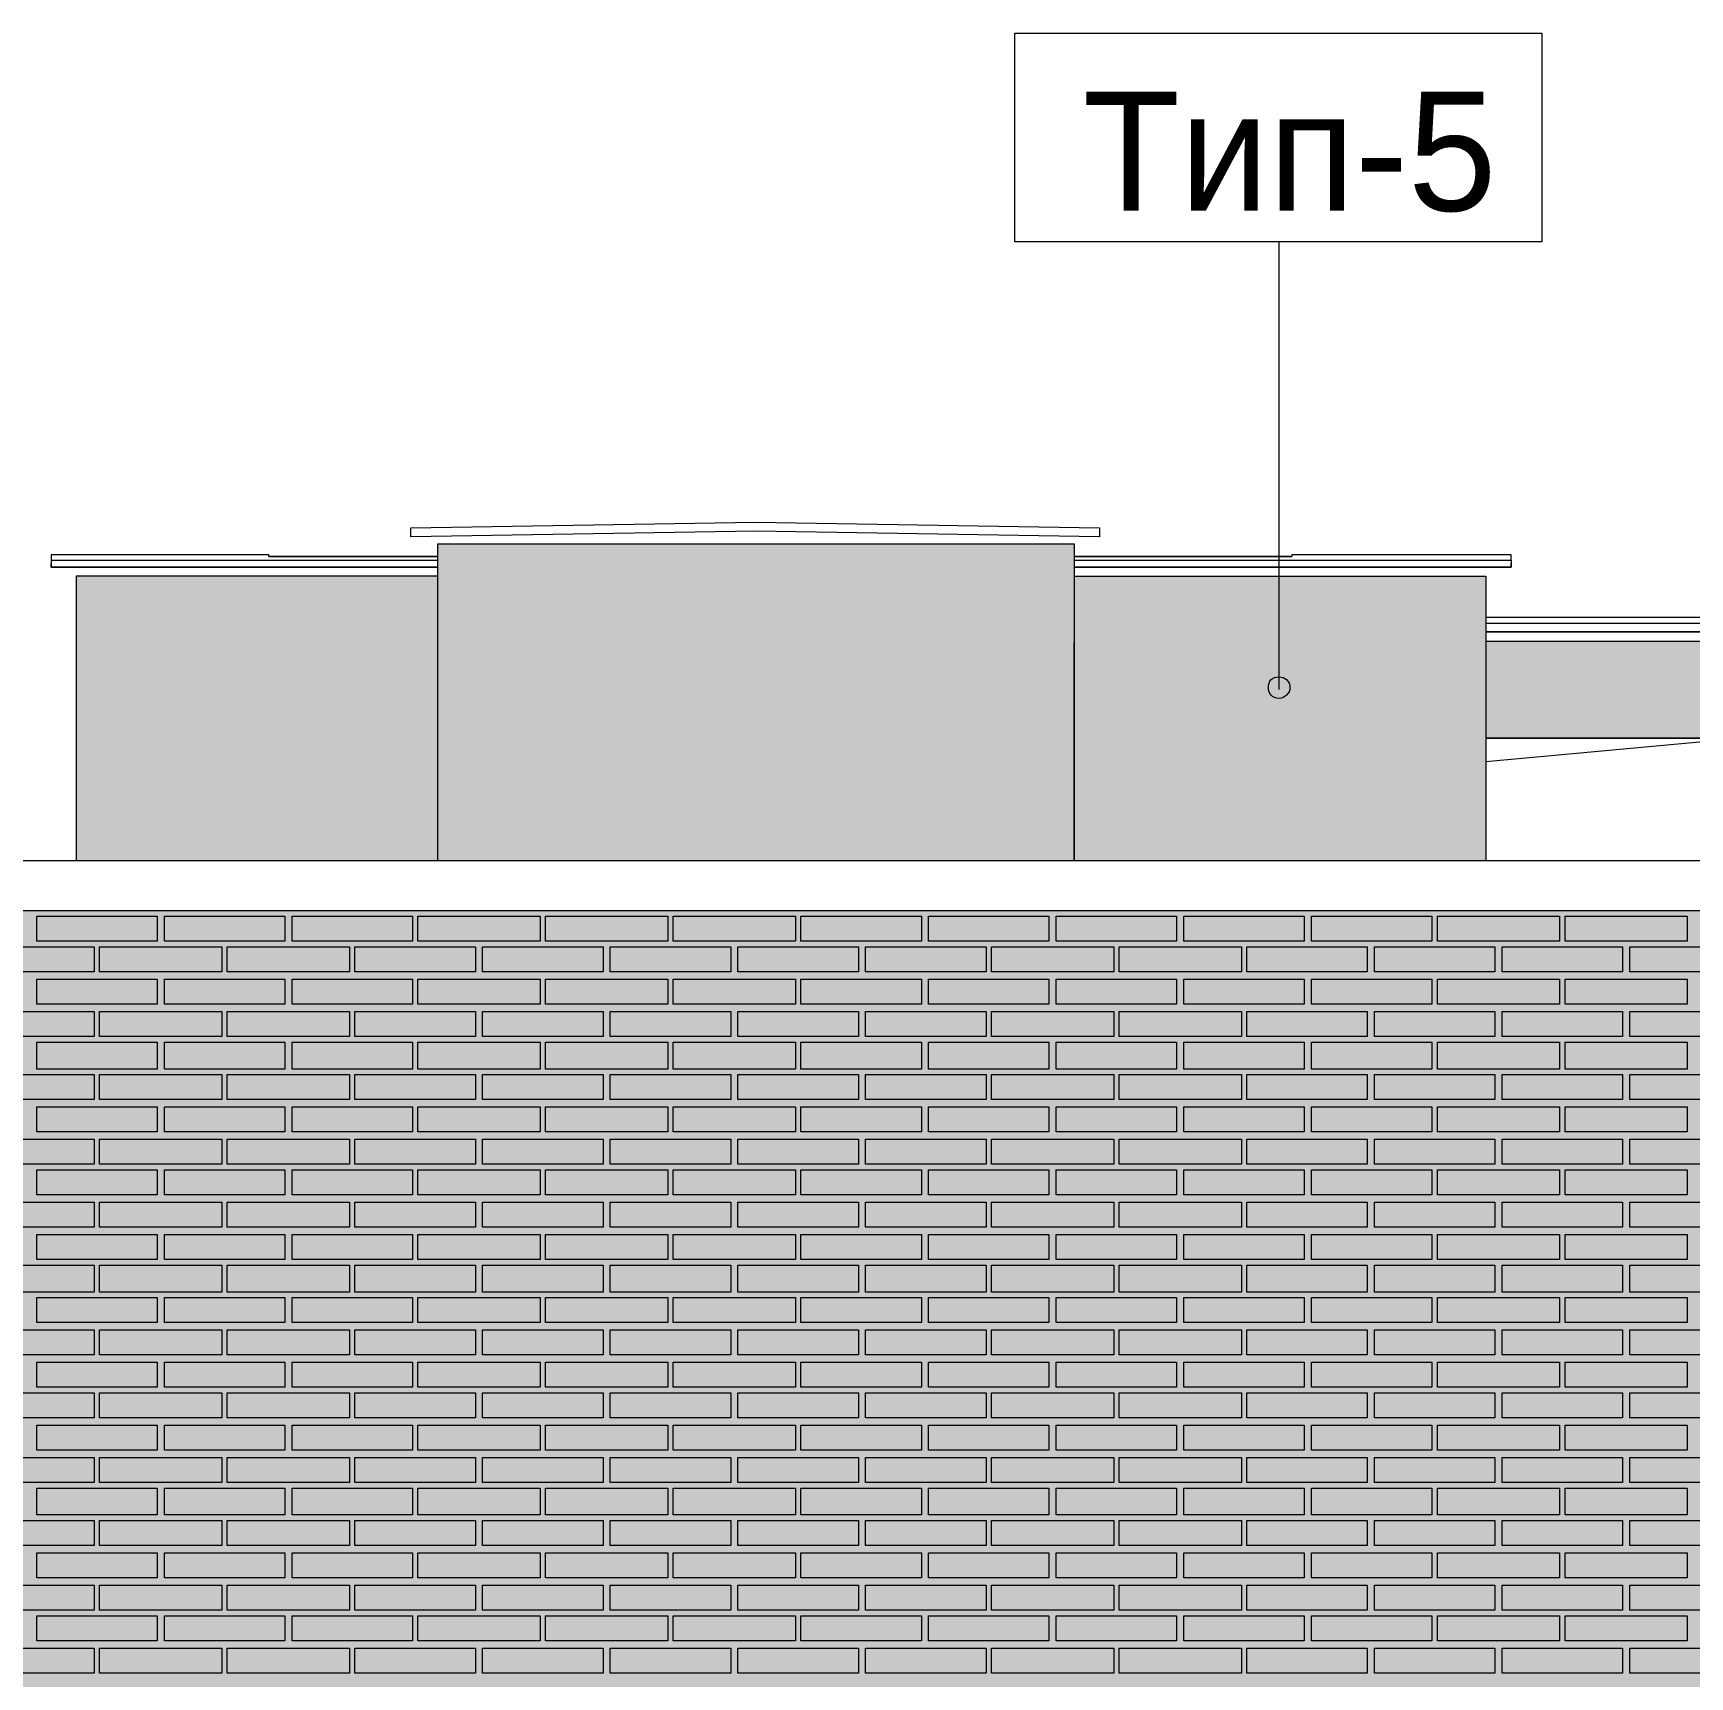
# Model space of a CAD drawing. Header units: millimetres. Extents: x -28928 to 100580, y -22867 to 36490.
# Drawn here: x 28128 to 32027, y 28287 to 32154 of the extents above; entities that cross this region are included whole.
import ezdxf

# ---------------------------------------------------------------- set-up
doc = ezdxf.new("R2010")
doc.units = ezdxf.units.MM
doc.layers.add('PDF _Геометрия', color=7, linetype='Continuous', true_color=0x8f8e8d)
doc.layers.add('PDF _Сплошная заливка', color=7, linetype='Continuous', true_color=0xffffff)
doc.layers.add('PDF _Текст', color=7, linetype='Continuous')

msp = doc.modelspace()

# ---------------------------------------------------------------- hatches: boundary and pattern name
at = {"layer": 'PDF _Сплошная заливка', "true_color": 0x383e42, "transparency": 33554559}
h = msp.add_hatch(color=250, dxfattribs=at)
h.paths.add_polyline_path([(29080.3, 30207.6), (29080.3, 30876), (28229.9, 30876), (28229.9, 30207.6)])
h.paths.add_polyline_path([(30578, 30876), (30578, 30207.6), (31441.1, 30207.6), (31441.1, 30876)])
msp.add_hatch(color=250, dxfattribs=at).paths.add_polyline_path([(33691.8, 30296.4), (32464.9, 30296.4), (32464.9, 30330.3), (33158.7, 30330.3), (33691.8, 30326), (33691.8, 30723.7), (31546.8, 30723.7), (31546.8, 30495.3), (32143.4, 30495.3), (32143.4, 30207.6), (32524.1, 30207.6), (32524.1, 30275.3), (33691.8, 30275.3)])
at = {"layer": 'PDF _Сплошная заливка', "true_color": 0xdcd6cf, "transparency": 33554559}
msp.add_hatch(color=254, dxfattribs=at).paths.add_polyline_path([(19133.7, 30089.1), (19133.7, 16343.4), (52641.4, 16343.4), (52641.4, 30089.1)])

# ---------------------------------------------------------------- linework, layer by layer
at = {"layer": 'PDF _Геометрия', "color": 7, "lineweight": 9}
for points in [[(30438.4, 32153.7), (31678, 32153.7), (31678, 31663), (30438.4, 31663)], [(30637.2, 30969.1), (29829.1, 30981.8), (29016.8, 30969.1), (29016.8, 30990.3), (29829.1, 31003), (30637.2, 30990.3)], [(32143.4, 30495.3), (31546.8, 30495.3), (32143.4, 30495.3), (32143.4, 30207.6)]]:
    msp.add_lwpolyline(points, close=True, dxfattribs=at)
for points in [[(31060.3, 30609.5), (31060.3, 31663)], [(28682.6, 30922.6), (29080.3, 30922.6), (28682.6, 30922.6), (28682.6, 30926.8), (28170.7, 30926.8), (28170.7, 30914.1), (29080.3, 30914.1)], [(28170.7, 30914.1), (28170.7, 30897.2), (29080.3, 30897.2), (28170.7, 30897.2), (28170.7, 30905.7)], [(29080.3, 30207.6), (29080.3, 30952.2), (30472.2, 30952.2), (30578, 30952.2), (30578, 30207.6), (30578, 30719.5)], [(30578, 30914.1), (31606.1, 30914.1), (31606.1, 30926.8), (31089.9, 30926.8), (31089.9, 30922.6), (30578, 30922.6), (31089.9, 30922.6)], [(31606.1, 30914.1), (31606.1, 30897.2), (30578, 30897.2), (31606.1, 30897.2), (31606.1, 30905.7)], [(29080.3, 30876), (28229.9, 30876), (28229.9, 30207.6)], [(30578, 30876), (31441.1, 30876), (31546.8, 30876), (31546.8, 30207.6)], [(31546.8, 30766), (33856.8, 30766), (33856.8, 30778.7), (33239.1, 30778.7), (33239.1, 30774.5), (32541.1, 30774.5), (32541.1, 30778.7), (31546.8, 30778.7)], [(33856.8, 30766), (33856.8, 30744.9), (31546.8, 30744.9), (33856.8, 30744.9), (33856.8, 30757.6)], [(31546.8, 30723.7), (33691.8, 30723.7), (33793.4, 30723.7), (33793.4, 30326)], [(31546.8, 30440.3), (32143.4, 30495.3)], [(82320.3, 30089.1), (82320.3, 30207.6), (82320.3, 30089.1), (-21934.3, 30089.1), (-21934.3, 30207.6), (82320.3, 30207.6)]]:
    msp.add_lwpolyline(points, dxfattribs=at)
at = {"layer": 'PDF _Геометрия', "lineweight": 9}
for points in [[(28420.3, 30076.4), (28420.3, 30017.2), (28136.8, 30017.2), (28136.8, 30076.4)], [(28720.7, 30076.4), (28720.7, 30017.2), (28437.2, 30017.2), (28437.2, 30076.4)], [(29021.1, 30076.4), (29021.1, 30017.2), (28737.6, 30017.2), (28737.6, 30076.4)], [(29321.4, 30076.4), (29321.4, 30017.2), (29033.7, 30017.2), (29033.7, 30076.4)], [(29621.8, 30076.4), (29621.8, 30017.2), (29334.1, 30017.2), (29334.1, 30076.4)], [(29922.2, 30076.4), (29922.2, 30017.2), (29634.5, 30017.2), (29634.5, 30076.4)], [(30218.4, 30076.4), (30218.4, 30017.2), (29934.9, 30017.2), (29934.9, 30076.4)], [(30518.7, 30076.4), (30518.7, 30017.2), (30235.3, 30017.2), (30235.3, 30076.4)], [(30819.1, 30076.4), (30819.1, 30017.2), (30535.7, 30017.2), (30535.7, 30076.4)], [(31119.5, 30076.4), (31119.5, 30017.2), (30836.1, 30017.2), (30836.1, 30076.4)], [(31419.9, 30076.4), (31419.9, 30017.2), (31136.4, 30017.2), (31136.4, 30076.4)], [(31720.3, 30076.4), (31720.3, 30017.2), (31432.6, 30017.2), (31432.6, 30076.4)], [(32020.7, 30076.4), (32020.7, 30017.2), (31733, 30017.2), (31733, 30076.4)], [(28272.2, 29945.3), (28128.4, 29945.3), (27984.5, 29945.3), (27984.5, 30004.5), (28128.4, 30004.5), (28272.2, 30004.5)], [(28572.6, 29945.3), (28428.7, 29945.3), (28284.9, 29945.3), (28284.9, 30004.5), (28428.7, 30004.5), (28572.6, 30004.5)], [(28873, 29945.3), (28729.1, 29945.3), (28585.3, 29945.3), (28585.3, 30004.5), (28729.1, 30004.5), (28873, 30004.5)], [(29169.1, 29945.3), (29029.5, 29945.3), (28885.7, 29945.3), (28885.7, 30004.5), (29029.5, 30004.5), (29169.1, 30004.5)], [(29469.5, 29945.3), (29329.9, 29945.3), (29186.1, 29945.3), (29186.1, 30004.5), (29329.9, 30004.5), (29469.5, 30004.5)], [(29769.9, 29945.3), (29626.1, 29945.3), (29486.4, 29945.3), (29486.4, 30004.5), (29626.1, 30004.5), (29769.9, 30004.5)], [(30070.3, 29945.3), (29926.4, 29945.3), (29786.8, 29945.3), (29786.8, 30004.5), (29926.4, 30004.5), (30070.3, 30004.5)], [(30370.7, 29945.3), (30226.8, 29945.3), (30087.2, 29945.3), (30087.2, 30004.5), (30226.8, 30004.5), (30370.7, 30004.5)], [(30671.1, 29945.3), (30527.2, 29945.3), (30383.4, 29945.3), (30383.4, 30004.5), (30527.2, 30004.5), (30671.1, 30004.5)], [(30971.4, 29945.3), (30827.6, 29945.3), (30683.7, 29945.3), (30683.7, 30004.5), (30827.6, 30004.5), (30971.4, 30004.5)], [(31267.6, 29945.3), (31128, 29945.3), (30984.1, 29945.3), (30984.1, 30004.5), (31128, 30004.5), (31267.6, 30004.5)], [(31568, 29945.3), (31428.4, 29945.3), (31284.5, 29945.3), (31284.5, 30004.5), (31428.4, 30004.5), (31568, 30004.5)], [(31868.4, 29945.3), (31724.5, 29945.3), (31584.9, 29945.3), (31584.9, 30004.5), (31724.5, 30004.5), (31868.4, 30004.5)], [(32168.7, 29945.3), (32024.9, 29945.3), (31885.3, 29945.3), (31885.3, 30004.5), (32024.9, 30004.5), (32168.7, 30004.5)], [(28420.3, 29928.4), (28420.3, 29869.1), (28136.8, 29869.1), (28136.8, 29928.4)], [(28720.7, 29928.4), (28720.7, 29869.1), (28437.2, 29869.1), (28437.2, 29928.4)], [(29021.1, 29928.4), (29021.1, 29869.1), (28737.6, 29869.1), (28737.6, 29928.4)], [(29321.4, 29928.4), (29321.4, 29869.1), (29033.7, 29869.1), (29033.7, 29928.4)], [(29621.8, 29928.4), (29621.8, 29869.1), (29334.1, 29869.1), (29334.1, 29928.4)], [(29922.2, 29928.4), (29922.2, 29869.1), (29634.5, 29869.1), (29634.5, 29928.4)], [(30218.4, 29928.4), (30218.4, 29869.1), (29934.9, 29869.1), (29934.9, 29928.4)], [(30518.7, 29928.4), (30518.7, 29869.1), (30235.3, 29869.1), (30235.3, 29928.4)], [(30819.1, 29928.4), (30819.1, 29869.1), (30535.7, 29869.1), (30535.7, 29928.4)], [(31119.5, 29928.4), (31119.5, 29869.1), (30836.1, 29869.1), (30836.1, 29928.4)], [(31419.9, 29928.4), (31419.9, 29869.1), (31136.4, 29869.1), (31136.4, 29928.4)], [(31720.3, 29928.4), (31720.3, 29869.1), (31432.6, 29869.1), (31432.6, 29928.4)], [(32020.7, 29928.4), (32020.7, 29869.1), (31733, 29869.1), (31733, 29928.4)], [(28272.2, 29793), (28128.4, 29793), (27984.5, 29793), (27984.5, 29852.2), (28128.4, 29852.2), (28272.2, 29852.2)], [(28572.6, 29793), (28428.7, 29793), (28284.9, 29793), (28284.9, 29852.2), (28428.7, 29852.2), (28572.6, 29852.2)], [(28873, 29793), (28729.1, 29793), (28585.3, 29793), (28585.3, 29852.2), (28729.1, 29852.2), (28873, 29852.2)], [(29169.1, 29793), (29029.5, 29793), (28885.7, 29793), (28885.7, 29852.2), (29029.5, 29852.2), (29169.1, 29852.2)], [(29469.5, 29793), (29329.9, 29793), (29186.1, 29793), (29186.1, 29852.2), (29329.9, 29852.2), (29469.5, 29852.2)], [(29769.9, 29793), (29626.1, 29793), (29486.4, 29793), (29486.4, 29852.2), (29626.1, 29852.2), (29769.9, 29852.2)], [(30070.3, 29793), (29926.4, 29793), (29786.8, 29793), (29786.8, 29852.2), (29926.4, 29852.2), (30070.3, 29852.2)], [(30370.7, 29793), (30226.8, 29793), (30087.2, 29793), (30087.2, 29852.2), (30226.8, 29852.2), (30370.7, 29852.2)], [(30671.1, 29793), (30527.2, 29793), (30383.4, 29793), (30383.4, 29852.2), (30527.2, 29852.2), (30671.1, 29852.2)], [(30971.4, 29793), (30827.6, 29793), (30683.7, 29793), (30683.7, 29852.2), (30827.6, 29852.2), (30971.4, 29852.2)], [(31267.6, 29793), (31128, 29793), (30984.1, 29793), (30984.1, 29852.2), (31128, 29852.2), (31267.6, 29852.2)], [(31568, 29793), (31428.4, 29793), (31284.5, 29793), (31284.5, 29852.2), (31428.4, 29852.2), (31568, 29852.2)], [(31868.4, 29793), (31724.5, 29793), (31584.9, 29793), (31584.9, 29852.2), (31724.5, 29852.2), (31868.4, 29852.2)], [(32168.7, 29793), (32024.9, 29793), (31885.3, 29793), (31885.3, 29852.2), (32024.9, 29852.2), (32168.7, 29852.2)], [(28420.3, 29780.3), (28420.3, 29716.8), (28136.8, 29716.8), (28136.8, 29780.3)], [(28720.7, 29780.3), (28720.7, 29716.8), (28437.2, 29716.8), (28437.2, 29780.3)], [(29021.1, 29780.3), (29021.1, 29716.8), (28737.6, 29716.8), (28737.6, 29780.3)], [(29321.4, 29780.3), (29321.4, 29716.8), (29033.7, 29716.8), (29033.7, 29780.3)], [(29621.8, 29780.3), (29621.8, 29716.8), (29334.1, 29716.8), (29334.1, 29780.3)], [(29922.2, 29780.3), (29922.2, 29716.8), (29634.5, 29716.8), (29634.5, 29780.3)], [(30218.4, 29780.3), (30218.4, 29716.8), (29934.9, 29716.8), (29934.9, 29780.3)], [(30518.7, 29780.3), (30518.7, 29716.8), (30235.3, 29716.8), (30235.3, 29780.3)], [(30819.1, 29780.3), (30819.1, 29716.8), (30535.7, 29716.8), (30535.7, 29780.3)], [(31119.5, 29780.3), (31119.5, 29716.8), (30836.1, 29716.8), (30836.1, 29780.3)], [(31419.9, 29780.3), (31419.9, 29716.8), (31136.4, 29716.8), (31136.4, 29780.3)], [(31720.3, 29780.3), (31720.3, 29716.8), (31432.6, 29716.8), (31432.6, 29780.3)], [(32020.7, 29780.3), (32020.7, 29716.8), (31733, 29716.8), (31733, 29780.3)], [(28272.2, 29644.9), (28128.4, 29644.9), (27984.5, 29644.9), (27984.5, 29704.1), (28128.4, 29704.1), (28272.2, 29704.1)], [(28572.6, 29644.9), (28428.7, 29644.9), (28284.9, 29644.9), (28284.9, 29704.1), (28428.7, 29704.1), (28572.6, 29704.1)], [(28873, 29644.9), (28729.1, 29644.9), (28585.3, 29644.9), (28585.3, 29704.1), (28729.1, 29704.1), (28873, 29704.1)], [(29169.1, 29644.9), (29029.5, 29644.9), (28885.7, 29644.9), (28885.7, 29704.1), (29029.5, 29704.1), (29169.1, 29704.1)], [(29469.5, 29644.9), (29329.9, 29644.9), (29186.1, 29644.9), (29186.1, 29704.1), (29329.9, 29704.1), (29469.5, 29704.1)], [(29769.9, 29644.9), (29626.1, 29644.9), (29486.4, 29644.9), (29486.4, 29704.1), (29626.1, 29704.1), (29769.9, 29704.1)], [(30070.3, 29644.9), (29926.4, 29644.9), (29786.8, 29644.9), (29786.8, 29704.1), (29926.4, 29704.1), (30070.3, 29704.1)], [(30370.7, 29644.9), (30226.8, 29644.9), (30087.2, 29644.9), (30087.2, 29704.1), (30226.8, 29704.1), (30370.7, 29704.1)], [(30671.1, 29644.9), (30527.2, 29644.9), (30383.4, 29644.9), (30383.4, 29704.1), (30527.2, 29704.1), (30671.1, 29704.1)], [(30971.4, 29644.9), (30827.6, 29644.9), (30683.7, 29644.9), (30683.7, 29704.1), (30827.6, 29704.1), (30971.4, 29704.1)], [(31267.6, 29644.9), (31128, 29644.9), (30984.1, 29644.9), (30984.1, 29704.1), (31128, 29704.1), (31267.6, 29704.1)], [(31568, 29644.9), (31428.4, 29644.9), (31284.5, 29644.9), (31284.5, 29704.1), (31428.4, 29704.1), (31568, 29704.1)], [(31868.4, 29644.9), (31724.5, 29644.9), (31584.9, 29644.9), (31584.9, 29704.1), (31724.5, 29704.1), (31868.4, 29704.1)], [(32168.7, 29644.9), (32024.9, 29644.9), (31885.3, 29644.9), (31885.3, 29704.1), (32024.9, 29704.1), (32168.7, 29704.1)], [(28420.3, 29628), (28420.3, 29568.7), (28136.8, 29568.7), (28136.8, 29628)], [(28720.7, 29628), (28720.7, 29568.7), (28437.2, 29568.7), (28437.2, 29628)], [(29021.1, 29628), (29021.1, 29568.7), (28737.6, 29568.7), (28737.6, 29628)], [(29321.4, 29628), (29321.4, 29568.7), (29033.7, 29568.7), (29033.7, 29628)], [(29621.8, 29628), (29621.8, 29568.7), (29334.1, 29568.7), (29334.1, 29628)], [(29922.2, 29628), (29922.2, 29568.7), (29634.5, 29568.7), (29634.5, 29628)], [(30218.4, 29628), (30218.4, 29568.7), (29934.9, 29568.7), (29934.9, 29628)], [(30518.7, 29628), (30518.7, 29568.7), (30235.3, 29568.7), (30235.3, 29628)], [(30819.1, 29628), (30819.1, 29568.7), (30535.7, 29568.7), (30535.7, 29628)], [(31119.5, 29628), (31119.5, 29568.7), (30836.1, 29568.7), (30836.1, 29628)], [(31419.9, 29628), (31419.9, 29568.7), (31136.4, 29568.7), (31136.4, 29628)], [(31720.3, 29628), (31720.3, 29568.7), (31432.6, 29568.7), (31432.6, 29628)], [(32020.7, 29628), (32020.7, 29568.7), (31733, 29568.7), (31733, 29628)], [(28272.2, 29492.6), (28128.4, 29492.6), (27984.5, 29492.6), (27984.5, 29551.8), (28128.4, 29551.8), (28272.2, 29551.8)], [(28572.6, 29492.6), (28428.7, 29492.6), (28284.9, 29492.6), (28284.9, 29551.8), (28428.7, 29551.8), (28572.6, 29551.8)], [(28873, 29492.6), (28729.1, 29492.6), (28585.3, 29492.6), (28585.3, 29551.8), (28729.1, 29551.8), (28873, 29551.8)], [(29169.1, 29492.6), (29029.5, 29492.6), (28885.7, 29492.6), (28885.7, 29551.8), (29029.5, 29551.8), (29169.1, 29551.8)], [(29469.5, 29492.6), (29329.9, 29492.6), (29186.1, 29492.6), (29186.1, 29551.8), (29329.9, 29551.8), (29469.5, 29551.8)], [(29769.9, 29492.6), (29626.1, 29492.6), (29486.4, 29492.6), (29486.4, 29551.8), (29626.1, 29551.8), (29769.9, 29551.8)], [(30070.3, 29492.6), (29926.4, 29492.6), (29786.8, 29492.6), (29786.8, 29551.8), (29926.4, 29551.8), (30070.3, 29551.8)], [(30370.7, 29492.6), (30226.8, 29492.6), (30087.2, 29492.6), (30087.2, 29551.8), (30226.8, 29551.8), (30370.7, 29551.8)], [(30671.1, 29492.6), (30527.2, 29492.6), (30383.4, 29492.6), (30383.4, 29551.8), (30527.2, 29551.8), (30671.1, 29551.8)], [(30971.4, 29492.6), (30827.6, 29492.6), (30683.7, 29492.6), (30683.7, 29551.8), (30827.6, 29551.8), (30971.4, 29551.8)], [(31267.6, 29492.6), (31128, 29492.6), (30984.1, 29492.6), (30984.1, 29551.8), (31128, 29551.8), (31267.6, 29551.8)], [(31568, 29492.6), (31428.4, 29492.6), (31284.5, 29492.6), (31284.5, 29551.8), (31428.4, 29551.8), (31568, 29551.8)], [(31868.4, 29492.6), (31724.5, 29492.6), (31584.9, 29492.6), (31584.9, 29551.8), (31724.5, 29551.8), (31868.4, 29551.8)], [(32168.7, 29492.6), (32024.9, 29492.6), (31885.3, 29492.6), (31885.3, 29551.8), (32024.9, 29551.8), (32168.7, 29551.8)], [(28420.3, 29479.9), (28420.3, 29420.7), (28136.8, 29420.7), (28136.8, 29479.9)], [(28720.7, 29479.9), (28720.7, 29420.7), (28437.2, 29420.7), (28437.2, 29479.9)], [(29021.1, 29479.9), (29021.1, 29420.7), (28737.6, 29420.7), (28737.6, 29479.9)], [(29321.4, 29479.9), (29321.4, 29420.7), (29033.7, 29420.7), (29033.7, 29479.9)], [(29621.8, 29479.9), (29621.8, 29420.7), (29334.1, 29420.7), (29334.1, 29479.9)], [(29922.2, 29479.9), (29922.2, 29420.7), (29634.5, 29420.7), (29634.5, 29479.9)], [(30218.4, 29479.9), (30218.4, 29420.7), (29934.9, 29420.7), (29934.9, 29479.9)], [(30518.7, 29479.9), (30518.7, 29420.7), (30235.3, 29420.7), (30235.3, 29479.9)], [(30819.1, 29479.9), (30819.1, 29420.7), (30535.7, 29420.7), (30535.7, 29479.9)], [(31119.5, 29479.9), (31119.5, 29420.7), (30836.1, 29420.7), (30836.1, 29479.9)], [(31419.9, 29479.9), (31419.9, 29420.7), (31136.4, 29420.7), (31136.4, 29479.9)], [(31720.3, 29479.9), (31720.3, 29420.7), (31432.6, 29420.7), (31432.6, 29479.9)], [(32020.7, 29479.9), (32020.7, 29420.7), (31733, 29420.7), (31733, 29479.9)], [(28272.2, 29344.5), (28128.4, 29344.5), (27984.5, 29344.5), (27984.5, 29403.7), (28128.4, 29403.7), (28272.2, 29403.7)], [(28572.6, 29344.5), (28428.7, 29344.5), (28284.9, 29344.5), (28284.9, 29403.7), (28428.7, 29403.7), (28572.6, 29403.7)], [(28873, 29344.5), (28729.1, 29344.5), (28585.3, 29344.5), (28585.3, 29403.7), (28729.1, 29403.7), (28873, 29403.7)], [(29169.1, 29344.5), (29029.5, 29344.5), (28885.7, 29344.5), (28885.7, 29403.7), (29029.5, 29403.7), (29169.1, 29403.7)], [(29469.5, 29344.5), (29329.9, 29344.5), (29186.1, 29344.5), (29186.1, 29403.7), (29329.9, 29403.7), (29469.5, 29403.7)], [(29769.9, 29344.5), (29626.1, 29344.5), (29486.4, 29344.5), (29486.4, 29403.7), (29626.1, 29403.7), (29769.9, 29403.7)], [(30070.3, 29344.5), (29926.4, 29344.5), (29786.8, 29344.5), (29786.8, 29403.7), (29926.4, 29403.7), (30070.3, 29403.7)], [(30370.7, 29344.5), (30226.8, 29344.5), (30087.2, 29344.5), (30087.2, 29403.7), (30226.8, 29403.7), (30370.7, 29403.7)], [(30671.1, 29344.5), (30527.2, 29344.5), (30383.4, 29344.5), (30383.4, 29403.7), (30527.2, 29403.7), (30671.1, 29403.7)], [(30971.4, 29344.5), (30827.6, 29344.5), (30683.7, 29344.5), (30683.7, 29403.7), (30827.6, 29403.7), (30971.4, 29403.7)], [(31267.6, 29344.5), (31128, 29344.5), (30984.1, 29344.5), (30984.1, 29403.7), (31128, 29403.7), (31267.6, 29403.7)], [(31568, 29344.5), (31428.4, 29344.5), (31284.5, 29344.5), (31284.5, 29403.7), (31428.4, 29403.7), (31568, 29403.7)], [(31868.4, 29344.5), (31724.5, 29344.5), (31584.9, 29344.5), (31584.9, 29403.7), (31724.5, 29403.7), (31868.4, 29403.7)], [(32168.7, 29344.5), (32024.9, 29344.5), (31885.3, 29344.5), (31885.3, 29403.7), (32024.9, 29403.7), (32168.7, 29403.7)], [(28420.3, 29327.6), (28420.3, 29268.4), (28136.8, 29268.4), (28136.8, 29327.6)], [(28720.7, 29327.6), (28720.7, 29268.4), (28437.2, 29268.4), (28437.2, 29327.6)], [(29021.1, 29327.6), (29021.1, 29268.4), (28737.6, 29268.4), (28737.6, 29327.6)], [(29321.4, 29327.6), (29321.4, 29268.4), (29033.7, 29268.4), (29033.7, 29327.6)], [(29621.8, 29327.6), (29621.8, 29268.4), (29334.1, 29268.4), (29334.1, 29327.6)], [(29922.2, 29327.6), (29922.2, 29268.4), (29634.5, 29268.4), (29634.5, 29327.6)], [(30218.4, 29327.6), (30218.4, 29268.4), (29934.9, 29268.4), (29934.9, 29327.6)], [(30518.7, 29327.6), (30518.7, 29268.4), (30235.3, 29268.4), (30235.3, 29327.6)], [(30819.1, 29327.6), (30819.1, 29268.4), (30535.7, 29268.4), (30535.7, 29327.6)], [(31119.5, 29327.6), (31119.5, 29268.4), (30836.1, 29268.4), (30836.1, 29327.6)], [(31419.9, 29327.6), (31419.9, 29268.4), (31136.4, 29268.4), (31136.4, 29327.6)], [(31720.3, 29327.6), (31720.3, 29268.4), (31432.6, 29268.4), (31432.6, 29327.6)], [(32020.7, 29327.6), (32020.7, 29268.4), (31733, 29268.4), (31733, 29327.6)], [(28272.2, 29192.2), (28128.4, 29192.2), (27984.5, 29192.2), (27984.5, 29255.7), (28128.4, 29255.7), (28272.2, 29255.7)], [(28572.6, 29192.2), (28428.7, 29192.2), (28284.9, 29192.2), (28284.9, 29255.7), (28428.7, 29255.7), (28572.6, 29255.7)], [(28873, 29192.2), (28729.1, 29192.2), (28585.3, 29192.2), (28585.3, 29255.7), (28729.1, 29255.7), (28873, 29255.7)], [(29169.1, 29192.2), (29029.5, 29192.2), (28885.7, 29192.2), (28885.7, 29255.7), (29029.5, 29255.7), (29169.1, 29255.7)], [(29469.5, 29192.2), (29329.9, 29192.2), (29186.1, 29192.2), (29186.1, 29255.7), (29329.9, 29255.7), (29469.5, 29255.7)], [(29769.9, 29192.2), (29626.1, 29192.2), (29486.4, 29192.2), (29486.4, 29255.7), (29626.1, 29255.7), (29769.9, 29255.7)], [(30070.3, 29192.2), (29926.4, 29192.2), (29786.8, 29192.2), (29786.8, 29255.7), (29926.4, 29255.7), (30070.3, 29255.7)], [(30370.7, 29192.2), (30226.8, 29192.2), (30087.2, 29192.2), (30087.2, 29255.7), (30226.8, 29255.7), (30370.7, 29255.7)], [(30671.1, 29192.2), (30527.2, 29192.2), (30383.4, 29192.2), (30383.4, 29255.7), (30527.2, 29255.7), (30671.1, 29255.7)], [(30971.4, 29192.2), (30827.6, 29192.2), (30683.7, 29192.2), (30683.7, 29255.7), (30827.6, 29255.7), (30971.4, 29255.7)], [(31267.6, 29192.2), (31128, 29192.2), (30984.1, 29192.2), (30984.1, 29255.7), (31128, 29255.7), (31267.6, 29255.7)], [(31568, 29192.2), (31428.4, 29192.2), (31284.5, 29192.2), (31284.5, 29255.7), (31428.4, 29255.7), (31568, 29255.7)], [(31868.4, 29192.2), (31724.5, 29192.2), (31584.9, 29192.2), (31584.9, 29255.7), (31724.5, 29255.7), (31868.4, 29255.7)], [(32168.7, 29192.2), (32024.9, 29192.2), (31885.3, 29192.2), (31885.3, 29255.7), (32024.9, 29255.7), (32168.7, 29255.7)], [(28420.3, 29179.5), (28420.3, 29120.3), (28136.8, 29120.3), (28136.8, 29179.5)], [(28720.7, 29179.5), (28720.7, 29120.3), (28437.2, 29120.3), (28437.2, 29179.5)], [(29021.1, 29179.5), (29021.1, 29120.3), (28737.6, 29120.3), (28737.6, 29179.5)], [(29321.4, 29179.5), (29321.4, 29120.3), (29033.7, 29120.3), (29033.7, 29179.5)], [(29621.8, 29179.5), (29621.8, 29120.3), (29334.1, 29120.3), (29334.1, 29179.5)], [(29922.2, 29179.5), (29922.2, 29120.3), (29634.5, 29120.3), (29634.5, 29179.5)], [(30218.4, 29179.5), (30218.4, 29120.3), (29934.9, 29120.3), (29934.9, 29179.5)], [(30518.7, 29179.5), (30518.7, 29120.3), (30235.3, 29120.3), (30235.3, 29179.5)], [(30819.1, 29179.5), (30819.1, 29120.3), (30535.7, 29120.3), (30535.7, 29179.5)], [(31119.5, 29179.5), (31119.5, 29120.3), (30836.1, 29120.3), (30836.1, 29179.5)], [(31419.9, 29179.5), (31419.9, 29120.3), (31136.4, 29120.3), (31136.4, 29179.5)], [(31720.3, 29179.5), (31720.3, 29120.3), (31432.6, 29120.3), (31432.6, 29179.5)], [(32020.7, 29179.5), (32020.7, 29120.3), (31733, 29120.3), (31733, 29179.5)], [(28272.2, 29044.1), (28128.4, 29044.1), (27984.5, 29044.1), (27984.5, 29103.4), (28128.4, 29103.4), (28272.2, 29103.4)], [(28572.6, 29044.1), (28428.7, 29044.1), (28284.9, 29044.1), (28284.9, 29103.4), (28428.7, 29103.4), (28572.6, 29103.4)], [(28873, 29044.1), (28729.1, 29044.1), (28585.3, 29044.1), (28585.3, 29103.4), (28729.1, 29103.4), (28873, 29103.4)], [(29169.1, 29044.1), (29029.5, 29044.1), (28885.7, 29044.1), (28885.7, 29103.4), (29029.5, 29103.4), (29169.1, 29103.4)], [(29469.5, 29044.1), (29329.9, 29044.1), (29186.1, 29044.1), (29186.1, 29103.4), (29329.9, 29103.4), (29469.5, 29103.4)], [(29769.9, 29044.1), (29626.1, 29044.1), (29486.4, 29044.1), (29486.4, 29103.4), (29626.1, 29103.4), (29769.9, 29103.4)], [(30070.3, 29044.1), (29926.4, 29044.1), (29786.8, 29044.1), (29786.8, 29103.4), (29926.4, 29103.4), (30070.3, 29103.4)], [(30370.7, 29044.1), (30226.8, 29044.1), (30087.2, 29044.1), (30087.2, 29103.4), (30226.8, 29103.4), (30370.7, 29103.4)], [(30671.1, 29044.1), (30527.2, 29044.1), (30383.4, 29044.1), (30383.4, 29103.4), (30527.2, 29103.4), (30671.1, 29103.4)], [(30971.4, 29044.1), (30827.6, 29044.1), (30683.7, 29044.1), (30683.7, 29103.4), (30827.6, 29103.4), (30971.4, 29103.4)], [(31267.6, 29044.1), (31128, 29044.1), (30984.1, 29044.1), (30984.1, 29103.4), (31128, 29103.4), (31267.6, 29103.4)], [(31568, 29044.1), (31428.4, 29044.1), (31284.5, 29044.1), (31284.5, 29103.4), (31428.4, 29103.4), (31568, 29103.4)], [(31868.4, 29044.1), (31724.5, 29044.1), (31584.9, 29044.1), (31584.9, 29103.4), (31724.5, 29103.4), (31868.4, 29103.4)], [(32168.7, 29044.1), (32024.9, 29044.1), (31885.3, 29044.1), (31885.3, 29103.4), (32024.9, 29103.4), (32168.7, 29103.4)], [(28420.3, 29027.2), (28420.3, 28968), (28136.8, 28968), (28136.8, 29027.2)], [(28720.7, 29027.2), (28720.7, 28968), (28437.2, 28968), (28437.2, 29027.2)], [(29021.1, 29027.2), (29021.1, 28968), (28737.6, 28968), (28737.6, 29027.2)], [(29321.4, 29027.2), (29321.4, 28968), (29033.7, 28968), (29033.7, 29027.2)], [(29621.8, 29027.2), (29621.8, 28968), (29334.1, 28968), (29334.1, 29027.2)], [(29922.2, 29027.2), (29922.2, 28968), (29634.5, 28968), (29634.5, 29027.2)], [(30218.4, 29027.2), (30218.4, 28968), (29934.9, 28968), (29934.9, 29027.2)], [(30518.7, 29027.2), (30518.7, 28968), (30235.3, 28968), (30235.3, 29027.2)], [(30819.1, 29027.2), (30819.1, 28968), (30535.7, 28968), (30535.7, 29027.2)], [(31119.5, 29027.2), (31119.5, 28968), (30836.1, 28968), (30836.1, 29027.2)], [(31419.9, 29027.2), (31419.9, 28968), (31136.4, 28968), (31136.4, 29027.2)], [(31720.3, 29027.2), (31720.3, 28968), (31432.6, 28968), (31432.6, 29027.2)], [(32020.7, 29027.2), (32020.7, 28968), (31733, 28968), (31733, 29027.2)], [(28272.2, 28896), (28128.4, 28896), (27984.5, 28896), (27984.5, 28955.3), (28128.4, 28955.3), (28272.2, 28955.3)], [(28572.6, 28896), (28428.7, 28896), (28284.9, 28896), (28284.9, 28955.3), (28428.7, 28955.3), (28572.6, 28955.3)], [(28873, 28896), (28729.1, 28896), (28585.3, 28896), (28585.3, 28955.3), (28729.1, 28955.3), (28873, 28955.3)], [(29169.1, 28896), (29029.5, 28896), (28885.7, 28896), (28885.7, 28955.3), (29029.5, 28955.3), (29169.1, 28955.3)], [(29469.5, 28896), (29329.9, 28896), (29186.1, 28896), (29186.1, 28955.3), (29329.9, 28955.3), (29469.5, 28955.3)], [(29769.9, 28896), (29626.1, 28896), (29486.4, 28896), (29486.4, 28955.3), (29626.1, 28955.3), (29769.9, 28955.3)], [(30070.3, 28896), (29926.4, 28896), (29786.8, 28896), (29786.8, 28955.3), (29926.4, 28955.3), (30070.3, 28955.3)], [(30370.7, 28896), (30226.8, 28896), (30087.2, 28896), (30087.2, 28955.3), (30226.8, 28955.3), (30370.7, 28955.3)], [(30671.1, 28896), (30527.2, 28896), (30383.4, 28896), (30383.4, 28955.3), (30527.2, 28955.3), (30671.1, 28955.3)], [(30971.4, 28896), (30827.6, 28896), (30683.7, 28896), (30683.7, 28955.3), (30827.6, 28955.3), (30971.4, 28955.3)], [(31267.6, 28896), (31128, 28896), (30984.1, 28896), (30984.1, 28955.3), (31128, 28955.3), (31267.6, 28955.3)], [(31568, 28896), (31428.4, 28896), (31284.5, 28896), (31284.5, 28955.3), (31428.4, 28955.3), (31568, 28955.3)], [(31868.4, 28896), (31724.5, 28896), (31584.9, 28896), (31584.9, 28955.3), (31724.5, 28955.3), (31868.4, 28955.3)], [(32168.7, 28896), (32024.9, 28896), (31885.3, 28896), (31885.3, 28955.3), (32024.9, 28955.3), (32168.7, 28955.3)], [(28420.3, 28879.1), (28420.3, 28819.9), (28136.8, 28819.9), (28136.8, 28879.1)], [(28720.7, 28879.1), (28720.7, 28819.9), (28437.2, 28819.9), (28437.2, 28879.1)], [(29021.1, 28879.1), (29021.1, 28819.9), (28737.6, 28819.9), (28737.6, 28879.1)], [(29321.4, 28879.1), (29321.4, 28819.9), (29033.7, 28819.9), (29033.7, 28879.1)], [(29621.8, 28879.1), (29621.8, 28819.9), (29334.1, 28819.9), (29334.1, 28879.1)], [(29922.2, 28879.1), (29922.2, 28819.9), (29634.5, 28819.9), (29634.5, 28879.1)], [(30218.4, 28879.1), (30218.4, 28819.9), (29934.9, 28819.9), (29934.9, 28879.1)], [(30518.7, 28879.1), (30518.7, 28819.9), (30235.3, 28819.9), (30235.3, 28879.1)], [(30819.1, 28879.1), (30819.1, 28819.9), (30535.7, 28819.9), (30535.7, 28879.1)], [(31119.5, 28879.1), (31119.5, 28819.9), (30836.1, 28819.9), (30836.1, 28879.1)], [(31419.9, 28879.1), (31419.9, 28819.9), (31136.4, 28819.9), (31136.4, 28879.1)], [(31720.3, 28879.1), (31720.3, 28819.9), (31432.6, 28819.9), (31432.6, 28879.1)], [(32020.7, 28879.1), (32020.7, 28819.9), (31733, 28819.9), (31733, 28879.1)], [(28272.2, 28743.7), (28128.4, 28743.7), (27984.5, 28743.7), (27984.5, 28803), (28128.4, 28803), (28272.2, 28803)], [(28572.6, 28743.7), (28428.7, 28743.7), (28284.9, 28743.7), (28284.9, 28803), (28428.7, 28803), (28572.6, 28803)], [(28873, 28743.7), (28729.1, 28743.7), (28585.3, 28743.7), (28585.3, 28803), (28729.1, 28803), (28873, 28803)], [(29169.1, 28743.7), (29029.5, 28743.7), (28885.7, 28743.7), (28885.7, 28803), (29029.5, 28803), (29169.1, 28803)], [(29469.5, 28743.7), (29329.9, 28743.7), (29186.1, 28743.7), (29186.1, 28803), (29329.9, 28803), (29469.5, 28803)], [(29769.9, 28743.7), (29626.1, 28743.7), (29486.4, 28743.7), (29486.4, 28803), (29626.1, 28803), (29769.9, 28803)], [(30070.3, 28743.7), (29926.4, 28743.7), (29786.8, 28743.7), (29786.8, 28803), (29926.4, 28803), (30070.3, 28803)], [(30370.7, 28743.7), (30226.8, 28743.7), (30087.2, 28743.7), (30087.2, 28803), (30226.8, 28803), (30370.7, 28803)], [(30671.1, 28743.7), (30527.2, 28743.7), (30383.4, 28743.7), (30383.4, 28803), (30527.2, 28803), (30671.1, 28803)], [(30971.4, 28743.7), (30827.6, 28743.7), (30683.7, 28743.7), (30683.7, 28803), (30827.6, 28803), (30971.4, 28803)], [(31267.6, 28743.7), (31128, 28743.7), (30984.1, 28743.7), (30984.1, 28803), (31128, 28803), (31267.6, 28803)], [(31568, 28743.7), (31428.4, 28743.7), (31284.5, 28743.7), (31284.5, 28803), (31428.4, 28803), (31568, 28803)], [(31868.4, 28743.7), (31724.5, 28743.7), (31584.9, 28743.7), (31584.9, 28803), (31724.5, 28803), (31868.4, 28803)], [(32168.7, 28743.7), (32024.9, 28743.7), (31885.3, 28743.7), (31885.3, 28803), (32024.9, 28803), (32168.7, 28803)], [(28420.3, 28731), (28420.3, 28667.6), (28136.8, 28667.6), (28136.8, 28731)], [(28720.7, 28731), (28720.7, 28667.6), (28437.2, 28667.6), (28437.2, 28731)], [(29021.1, 28731), (29021.1, 28667.6), (28737.6, 28667.6), (28737.6, 28731)], [(29321.4, 28731), (29321.4, 28667.6), (29033.7, 28667.6), (29033.7, 28731)], [(29621.8, 28731), (29621.8, 28667.6), (29334.1, 28667.6), (29334.1, 28731)], [(29922.2, 28731), (29922.2, 28667.6), (29634.5, 28667.6), (29634.5, 28731)], [(30218.4, 28731), (30218.4, 28667.6), (29934.9, 28667.6), (29934.9, 28731)], [(30518.7, 28731), (30518.7, 28667.6), (30235.3, 28667.6), (30235.3, 28731)], [(30819.1, 28731), (30819.1, 28667.6), (30535.7, 28667.6), (30535.7, 28731)], [(31119.5, 28731), (31119.5, 28667.6), (30836.1, 28667.6), (30836.1, 28731)], [(31419.9, 28731), (31419.9, 28667.6), (31136.4, 28667.6), (31136.4, 28731)], [(31720.3, 28731), (31720.3, 28667.6), (31432.6, 28667.6), (31432.6, 28731)], [(32020.7, 28731), (32020.7, 28667.6), (31733, 28667.6), (31733, 28731)], [(28272.2, 28595.7), (28128.4, 28595.7), (27984.5, 28595.7), (27984.5, 28654.9), (28128.4, 28654.9), (28272.2, 28654.9)], [(28572.6, 28595.7), (28428.7, 28595.7), (28284.9, 28595.7), (28284.9, 28654.9), (28428.7, 28654.9), (28572.6, 28654.9)], [(28873, 28595.7), (28729.1, 28595.7), (28585.3, 28595.7), (28585.3, 28654.9), (28729.1, 28654.9), (28873, 28654.9)], [(29169.1, 28595.7), (29029.5, 28595.7), (28885.7, 28595.7), (28885.7, 28654.9), (29029.5, 28654.9), (29169.1, 28654.9)], [(29469.5, 28595.7), (29329.9, 28595.7), (29186.1, 28595.7), (29186.1, 28654.9), (29329.9, 28654.9), (29469.5, 28654.9)], [(29769.9, 28595.7), (29626.1, 28595.7), (29486.4, 28595.7), (29486.4, 28654.9), (29626.1, 28654.9), (29769.9, 28654.9)], [(30070.3, 28595.7), (29926.4, 28595.7), (29786.8, 28595.7), (29786.8, 28654.9), (29926.4, 28654.9), (30070.3, 28654.9)], [(30370.7, 28595.7), (30226.8, 28595.7), (30087.2, 28595.7), (30087.2, 28654.9), (30226.8, 28654.9), (30370.7, 28654.9)], [(30671.1, 28595.7), (30527.2, 28595.7), (30383.4, 28595.7), (30383.4, 28654.9), (30527.2, 28654.9), (30671.1, 28654.9)], [(30971.4, 28595.7), (30827.6, 28595.7), (30683.7, 28595.7), (30683.7, 28654.9), (30827.6, 28654.9), (30971.4, 28654.9)], [(31267.6, 28595.7), (31128, 28595.7), (30984.1, 28595.7), (30984.1, 28654.9), (31128, 28654.9), (31267.6, 28654.9)], [(31568, 28595.7), (31428.4, 28595.7), (31284.5, 28595.7), (31284.5, 28654.9), (31428.4, 28654.9), (31568, 28654.9)], [(31868.4, 28595.7), (31724.5, 28595.7), (31584.9, 28595.7), (31584.9, 28654.9), (31724.5, 28654.9), (31868.4, 28654.9)], [(32168.7, 28595.7), (32024.9, 28595.7), (31885.3, 28595.7), (31885.3, 28654.9), (32024.9, 28654.9), (32168.7, 28654.9)], [(28420.3, 28578.7), (28420.3, 28519.5), (28136.8, 28519.5), (28136.8, 28578.7)], [(28720.7, 28578.7), (28720.7, 28519.5), (28437.2, 28519.5), (28437.2, 28578.7)], [(29021.1, 28578.7), (29021.1, 28519.5), (28737.6, 28519.5), (28737.6, 28578.7)], [(29321.4, 28578.7), (29321.4, 28519.5), (29033.7, 28519.5), (29033.7, 28578.7)], [(29621.8, 28578.7), (29621.8, 28519.5), (29334.1, 28519.5), (29334.1, 28578.7)], [(29922.2, 28578.7), (29922.2, 28519.5), (29634.5, 28519.5), (29634.5, 28578.7)], [(30218.4, 28578.7), (30218.4, 28519.5), (29934.9, 28519.5), (29934.9, 28578.7)], [(30518.7, 28578.7), (30518.7, 28519.5), (30235.3, 28519.5), (30235.3, 28578.7)], [(30819.1, 28578.7), (30819.1, 28519.5), (30535.7, 28519.5), (30535.7, 28578.7)], [(31119.5, 28578.7), (31119.5, 28519.5), (30836.1, 28519.5), (30836.1, 28578.7)], [(31419.9, 28578.7), (31419.9, 28519.5), (31136.4, 28519.5), (31136.4, 28578.7)], [(31720.3, 28578.7), (31720.3, 28519.5), (31432.6, 28519.5), (31432.6, 28578.7)], [(32020.7, 28578.7), (32020.7, 28519.5), (31733, 28519.5), (31733, 28578.7)], [(28272.2, 28443.4), (28128.4, 28443.4), (27984.5, 28443.4), (27984.5, 28502.6), (28128.4, 28502.6), (28272.2, 28502.6)], [(28572.6, 28443.4), (28428.7, 28443.4), (28284.9, 28443.4), (28284.9, 28502.6), (28428.7, 28502.6), (28572.6, 28502.6)], [(28873, 28443.4), (28729.1, 28443.4), (28585.3, 28443.4), (28585.3, 28502.6), (28729.1, 28502.6), (28873, 28502.6)], [(29169.1, 28443.4), (29029.5, 28443.4), (28885.7, 28443.4), (28885.7, 28502.6), (29029.5, 28502.6), (29169.1, 28502.6)], [(29469.5, 28443.4), (29329.9, 28443.4), (29186.1, 28443.4), (29186.1, 28502.6), (29329.9, 28502.6), (29469.5, 28502.6)], [(29769.9, 28443.4), (29626.1, 28443.4), (29486.4, 28443.4), (29486.4, 28502.6), (29626.1, 28502.6), (29769.9, 28502.6)], [(30070.3, 28443.4), (29926.4, 28443.4), (29786.8, 28443.4), (29786.8, 28502.6), (29926.4, 28502.6), (30070.3, 28502.6)], [(30370.7, 28443.4), (30226.8, 28443.4), (30087.2, 28443.4), (30087.2, 28502.6), (30226.8, 28502.6), (30370.7, 28502.6)], [(30671.1, 28443.4), (30527.2, 28443.4), (30383.4, 28443.4), (30383.4, 28502.6), (30527.2, 28502.6), (30671.1, 28502.6)], [(30971.4, 28443.4), (30827.6, 28443.4), (30683.7, 28443.4), (30683.7, 28502.6), (30827.6, 28502.6), (30971.4, 28502.6)], [(31267.6, 28443.4), (31128, 28443.4), (30984.1, 28443.4), (30984.1, 28502.6), (31128, 28502.6), (31267.6, 28502.6)], [(31568, 28443.4), (31428.4, 28443.4), (31284.5, 28443.4), (31284.5, 28502.6), (31428.4, 28502.6), (31568, 28502.6)], [(31868.4, 28443.4), (31724.5, 28443.4), (31584.9, 28443.4), (31584.9, 28502.6), (31724.5, 28502.6), (31868.4, 28502.6)], [(32168.7, 28443.4), (32024.9, 28443.4), (31885.3, 28443.4), (31885.3, 28502.6), (32024.9, 28502.6), (32168.7, 28502.6)], [(28420.3, 28430.7), (28420.3, 28371.4), (28136.8, 28371.4), (28136.8, 28430.7)], [(28720.7, 28430.7), (28720.7, 28371.4), (28437.2, 28371.4), (28437.2, 28430.7)], [(29021.1, 28430.7), (29021.1, 28371.4), (28737.6, 28371.4), (28737.6, 28430.7)], [(29321.4, 28430.7), (29321.4, 28371.4), (29033.7, 28371.4), (29033.7, 28430.7)], [(29621.8, 28430.7), (29621.8, 28371.4), (29334.1, 28371.4), (29334.1, 28430.7)], [(29922.2, 28430.7), (29922.2, 28371.4), (29634.5, 28371.4), (29634.5, 28430.7)], [(30218.4, 28430.7), (30218.4, 28371.4), (29934.9, 28371.4), (29934.9, 28430.7)], [(30518.7, 28430.7), (30518.7, 28371.4), (30235.3, 28371.4), (30235.3, 28430.7)], [(30819.1, 28430.7), (30819.1, 28371.4), (30535.7, 28371.4), (30535.7, 28430.7)], [(31119.5, 28430.7), (31119.5, 28371.4), (30836.1, 28371.4), (30836.1, 28430.7)], [(31419.9, 28430.7), (31419.9, 28371.4), (31136.4, 28371.4), (31136.4, 28430.7)], [(31720.3, 28430.7), (31720.3, 28371.4), (31432.6, 28371.4), (31432.6, 28430.7)], [(32020.7, 28430.7), (32020.7, 28371.4), (31733, 28371.4), (31733, 28430.7)], [(28272.2, 28295.3), (28128.4, 28295.3), (27984.5, 28295.3), (27984.5, 28354.5), (28128.4, 28354.5), (28272.2, 28354.5)], [(28572.6, 28295.3), (28428.7, 28295.3), (28284.9, 28295.3), (28284.9, 28354.5), (28428.7, 28354.5), (28572.6, 28354.5)], [(28873, 28295.3), (28729.1, 28295.3), (28585.3, 28295.3), (28585.3, 28354.5), (28729.1, 28354.5), (28873, 28354.5)], [(29169.1, 28295.3), (29029.5, 28295.3), (28885.7, 28295.3), (28885.7, 28354.5), (29029.5, 28354.5), (29169.1, 28354.5)], [(29469.5, 28295.3), (29329.9, 28295.3), (29186.1, 28295.3), (29186.1, 28354.5), (29329.9, 28354.5), (29469.5, 28354.5)], [(29769.9, 28295.3), (29626.1, 28295.3), (29486.4, 28295.3), (29486.4, 28354.5), (29626.1, 28354.5), (29769.9, 28354.5)], [(30070.3, 28295.3), (29926.4, 28295.3), (29786.8, 28295.3), (29786.8, 28354.5), (29926.4, 28354.5), (30070.3, 28354.5)], [(30370.7, 28295.3), (30226.8, 28295.3), (30087.2, 28295.3), (30087.2, 28354.5), (30226.8, 28354.5), (30370.7, 28354.5)], [(30671.1, 28295.3), (30527.2, 28295.3), (30383.4, 28295.3), (30383.4, 28354.5), (30527.2, 28354.5), (30671.1, 28354.5)], [(30971.4, 28295.3), (30827.6, 28295.3), (30683.7, 28295.3), (30683.7, 28354.5), (30827.6, 28354.5), (30971.4, 28354.5)], [(31267.6, 28295.3), (31128, 28295.3), (30984.1, 28295.3), (30984.1, 28354.5), (31128, 28354.5), (31267.6, 28354.5)], [(31568, 28295.3), (31428.4, 28295.3), (31284.5, 28295.3), (31284.5, 28354.5), (31428.4, 28354.5), (31568, 28354.5)], [(31868.4, 28295.3), (31724.5, 28295.3), (31584.9, 28295.3), (31584.9, 28354.5), (31724.5, 28354.5), (31868.4, 28354.5)], [(32168.7, 28295.3), (32024.9, 28295.3), (31885.3, 28295.3), (31885.3, 28354.5), (32024.9, 28354.5), (32168.7, 28354.5)]]:
    msp.add_lwpolyline(points, close=True, dxfattribs=at)
at = {"layer": 'PDF _Геометрия', "color": 7, "lineweight": 9}
for points in [[(31034.9, 30613.7), (31034.9, 30630.7), (31043.4, 30639.1), (31060.3, 30639.1)], [(31034.9, 30613.7), (31034.9, 30630.7), (31043.4, 30639.1), (31060.3, 30639.1)], [(31060.3, 30588.4), (31043.4, 30588.4), (31034.9, 30601), (31034.9, 30613.7)], [(31060.3, 30588.4), (31043.4, 30588.4), (31034.9, 30601), (31034.9, 30613.7)], [(31060.3, 30639.1), (31073, 30639.1), (31085.7, 30630.7), (31085.7, 30613.7)], [(31060.3, 30639.1), (31073, 30639.1), (31085.7, 30630.7), (31085.7, 30613.7)], [(31085.7, 30613.7), (31085.7, 30601), (31073, 30588.4), (31060.3, 30588.4)], [(31085.7, 30613.7), (31085.7, 30601), (31073, 30588.4), (31060.3, 30588.4)]]:
    msp.add_open_spline(points, degree=3, dxfattribs=at)
at = {"layer": 'PDF _Сплошная заливка', "color": 250, "lineweight": 9, "true_color": 0x383e42, "transparency": 33554559}
for points in [[(29080.3, 30952.2), (29080.3, 30207.6), (30472.2, 30952.2), (30472.2, 30207.6)], [(30472.2, 30952.2), (30472.2, 30207.6), (30578, 30952.2), (30578, 30207.6)], [(31441.1, 30876), (31441.1, 30207.6), (31546.8, 30876), (31546.8, 30207.6)]]:
    msp.add_solid(points, dxfattribs=at)

# ---------------------------------------------------------------- texts
at = {"layer": 'PDF _Текст', "insert": (30597.8, 31873.8), "char_height": 280.13, "attachment_point": 4, "style": ''}
msp.add_mtext('Тип-5', dxfattribs=at)

doc.saveas('drawing.dxf')
